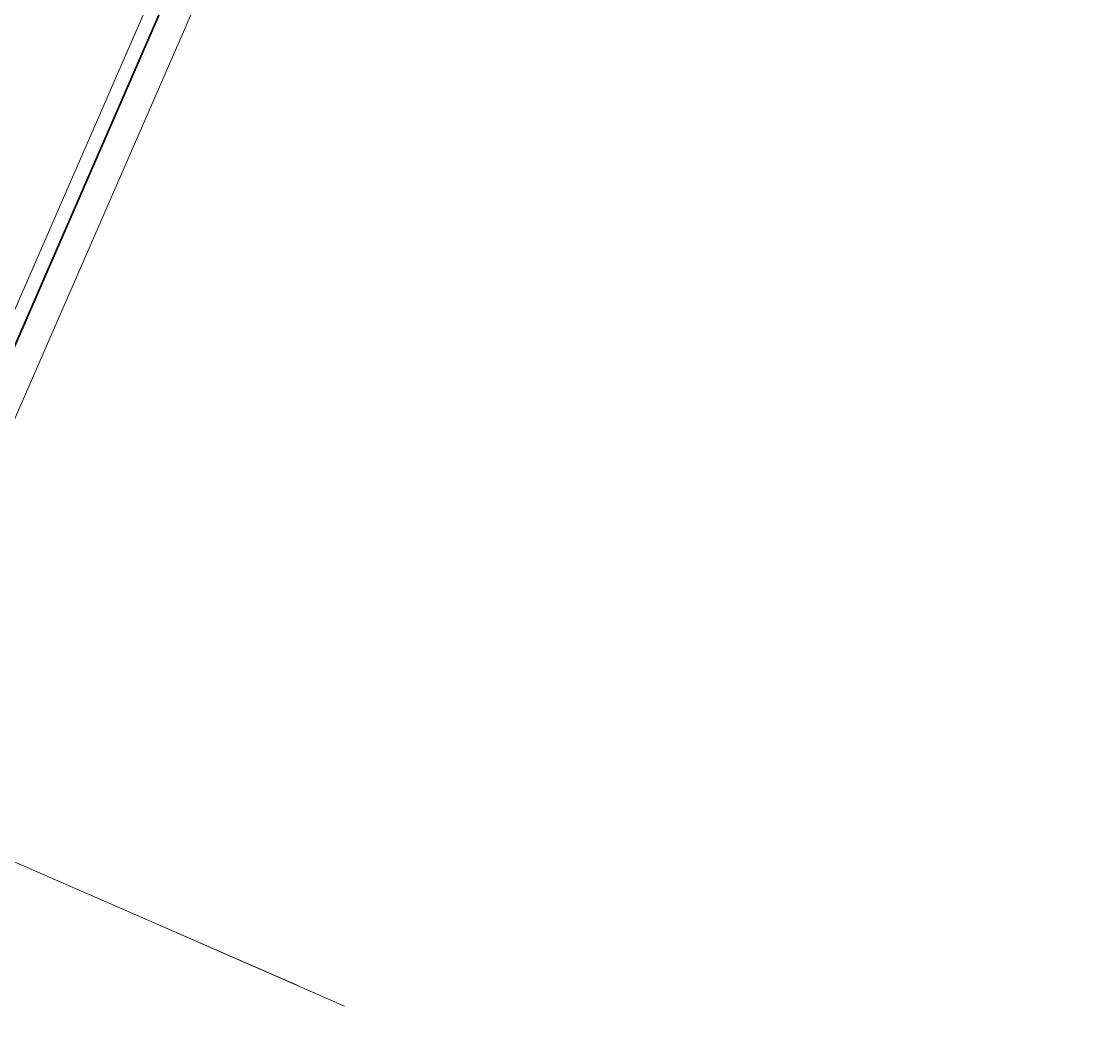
# Model space of a CAD drawing. Header units: millimetres. Extents: x -50172 to 90294, y -80883 to 956680.
# Drawn here: x 5260 to 6020, y -16462 to -15745 of the extents above; entities that cross this region are included whole.
import ezdxf
from ezdxf.enums import TextEntityAlignment as Align

# ---------------------------------------------------------------- set-up
doc = ezdxf.new("R2010")
doc.units = ezdxf.units.MM
doc.header["$MEASUREMENT"] = 0
doc.linetypes.add('CENTER', pattern=[15658.185617, 9786.366011, -1957.273202, 1957.273202, -1957.273202])
doc.linetypes.add('Double Dashed', pattern=[1093.611073, 529.166651, -211.666656, 141.111112, -211.666656])
for name, color, linetype, lineweight in [('0_Pen_No__1', 7, 'Continuous', 13), ('New_A-25-M_Curtain_Wall_Pen_No__90', 8, 'Continuous', 20), ('New_ArchiCAD Windows_Pen_No__3', 7, 'Continuous', 18)]:
    doc.layers.add(name, color=color, linetype=linetype, lineweight=lineweight)
doc.layers.add('0_Pen_No__40', color=7, linetype='Continuous', lineweight=35, true_color=0x2a2a2a)
doc.layers.add('New_A-15-MG_Structural_Grid_Phase_2_Pen_No__222', color=7, linetype='Continuous', lineweight=13, true_color=0x65af33)
for name, color, linetype in [('New_A-15-MG_Structural_Grid_Phase_2', 7, 'Continuous'), ('New_A-25-M_Curtain_Wall', 7, 'Continuous'), ('New_A-25-M_Wall_Ext', 7, 'Continuous'), ('New_ArchiCAD Windows', 7, 'Continuous')]:
    doc.layers.add(name, color=color, linetype=linetype)
doc.styles.add('GENERATED_STYLE_4', font='')
doc.styles.get('GENERATED_STYLE_4').set_extended_font_data('Swis721 BT')

# ---------------------------------------------------------------- blocks, each defined once
blk = doc.blocks.new('Triple Window 19_2')
at = {"layer": 'New_ArchiCAD Windows_Pen_No__3', "linetype": 'Continuous'}
for p, q in [((-268, -190), (-1125, -190)), ((-1175, -200), (1175, -200))]:
    blk.add_line(p, q, dxfattribs=at)
blk = doc.blocks.new('Wall_239_1', base_point=(10165.92, -4712.54))
at = {"layer": 'New_ArchiCAD Windows', "color": 251, "linetype": 'Continuous', "lineweight": 20, "true_color": 0x606060, "xscale": -1, "zscale": 1000, "rotation": 66.44041158399281}
blk.add_blockref('Triple Window 19_2', (4761.75, -16605.64), dxfattribs=at)
blk = doc.blocks.new('Beam_8_1', base_point=(10000.93, -4591.33))
at = {"layer": 'New_A-25-M_Curtain_Wall_Pen_No__90', "linetype": 'Continuous'}
blk.add_line((10203.2, -4679.52), (2344.74, -22701.46), dxfattribs=at)
blk = doc.blocks.new('Standard grid marker_30')
at = {"layer": 'New_A-15-MG_Structural_Grid_Phase_2_Pen_No__222', "linetype": 'Double Dashed'}
blk.add_line((705.09, 0), (32130.26, 0), dxfattribs=at)
at = {"layer": 'New_A-15-MG_Structural_Grid_Phase_2_Pen_No__222', "style": 'GENERATED_STYLE_4'}
for tag, p in [('AC_MarkerText_1_0', (-500, 43.39)), ('AC_MarkerText_1_1', (33335.35, 43.39))]:
    blk.add_attdef(tag, text='', height=350, rotation=180, dxfattribs=at).set_placement(p, align=Align.MIDDLE_CENTER)

msp = doc.modelspace()

# ---------------------------------------------------------------- linework, layer by layer
at = {"layer": '0_Pen_No__1', "linetype": 'CENTER'}
msp.add_line((5455.74, -16429.38), (4100.26, -15838.32), dxfattribs=at)
at = {"layer": '0_Pen_No__40', "linetype": 'Continuous'}
msp.add_line((9735.36, -5700.74), (2596.69, -22071.98), dxfattribs=at)

# ---------------------------------------------------------------- block references
at = {"layer": 'New_A-15-MG_Structural_Grid_Phase_2', "color": 8, "linetype": 'Continuous', "lineweight": 15, "zscale": 1000, "rotation": 156.4404115839929}
msp.add_blockref('Standard grid marker_30', (15837.01, -20956.13), dxfattribs=at)
at = {"layer": 'New_A-25-M_Curtain_Wall', "color": 8, "lineweight": 20}
msp.add_blockref('Beam_8_1', (10000.93, -4591.33), dxfattribs=at)
at = {"layer": 'New_A-25-M_Wall_Ext', "color": 250, "lineweight": 50, "true_color": 0x2a2a2a}
msp.add_blockref('Wall_239_1', (10165.92, -4712.54), dxfattribs=at)

doc.saveas('drawing.dxf')
